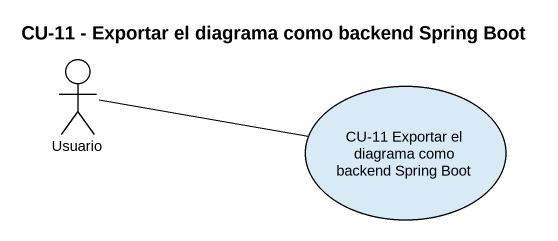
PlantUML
@startuml
title CU-11 - Exportar el diagrama como backend Spring Boot
actor Usuario
usecase "CU-11 Exportar el diagrama como backend Spring Boot" as CU_11_Exportar_el_diagrama
Usuario -right- CU_11_Exportar_el_diagrama
@enduml
